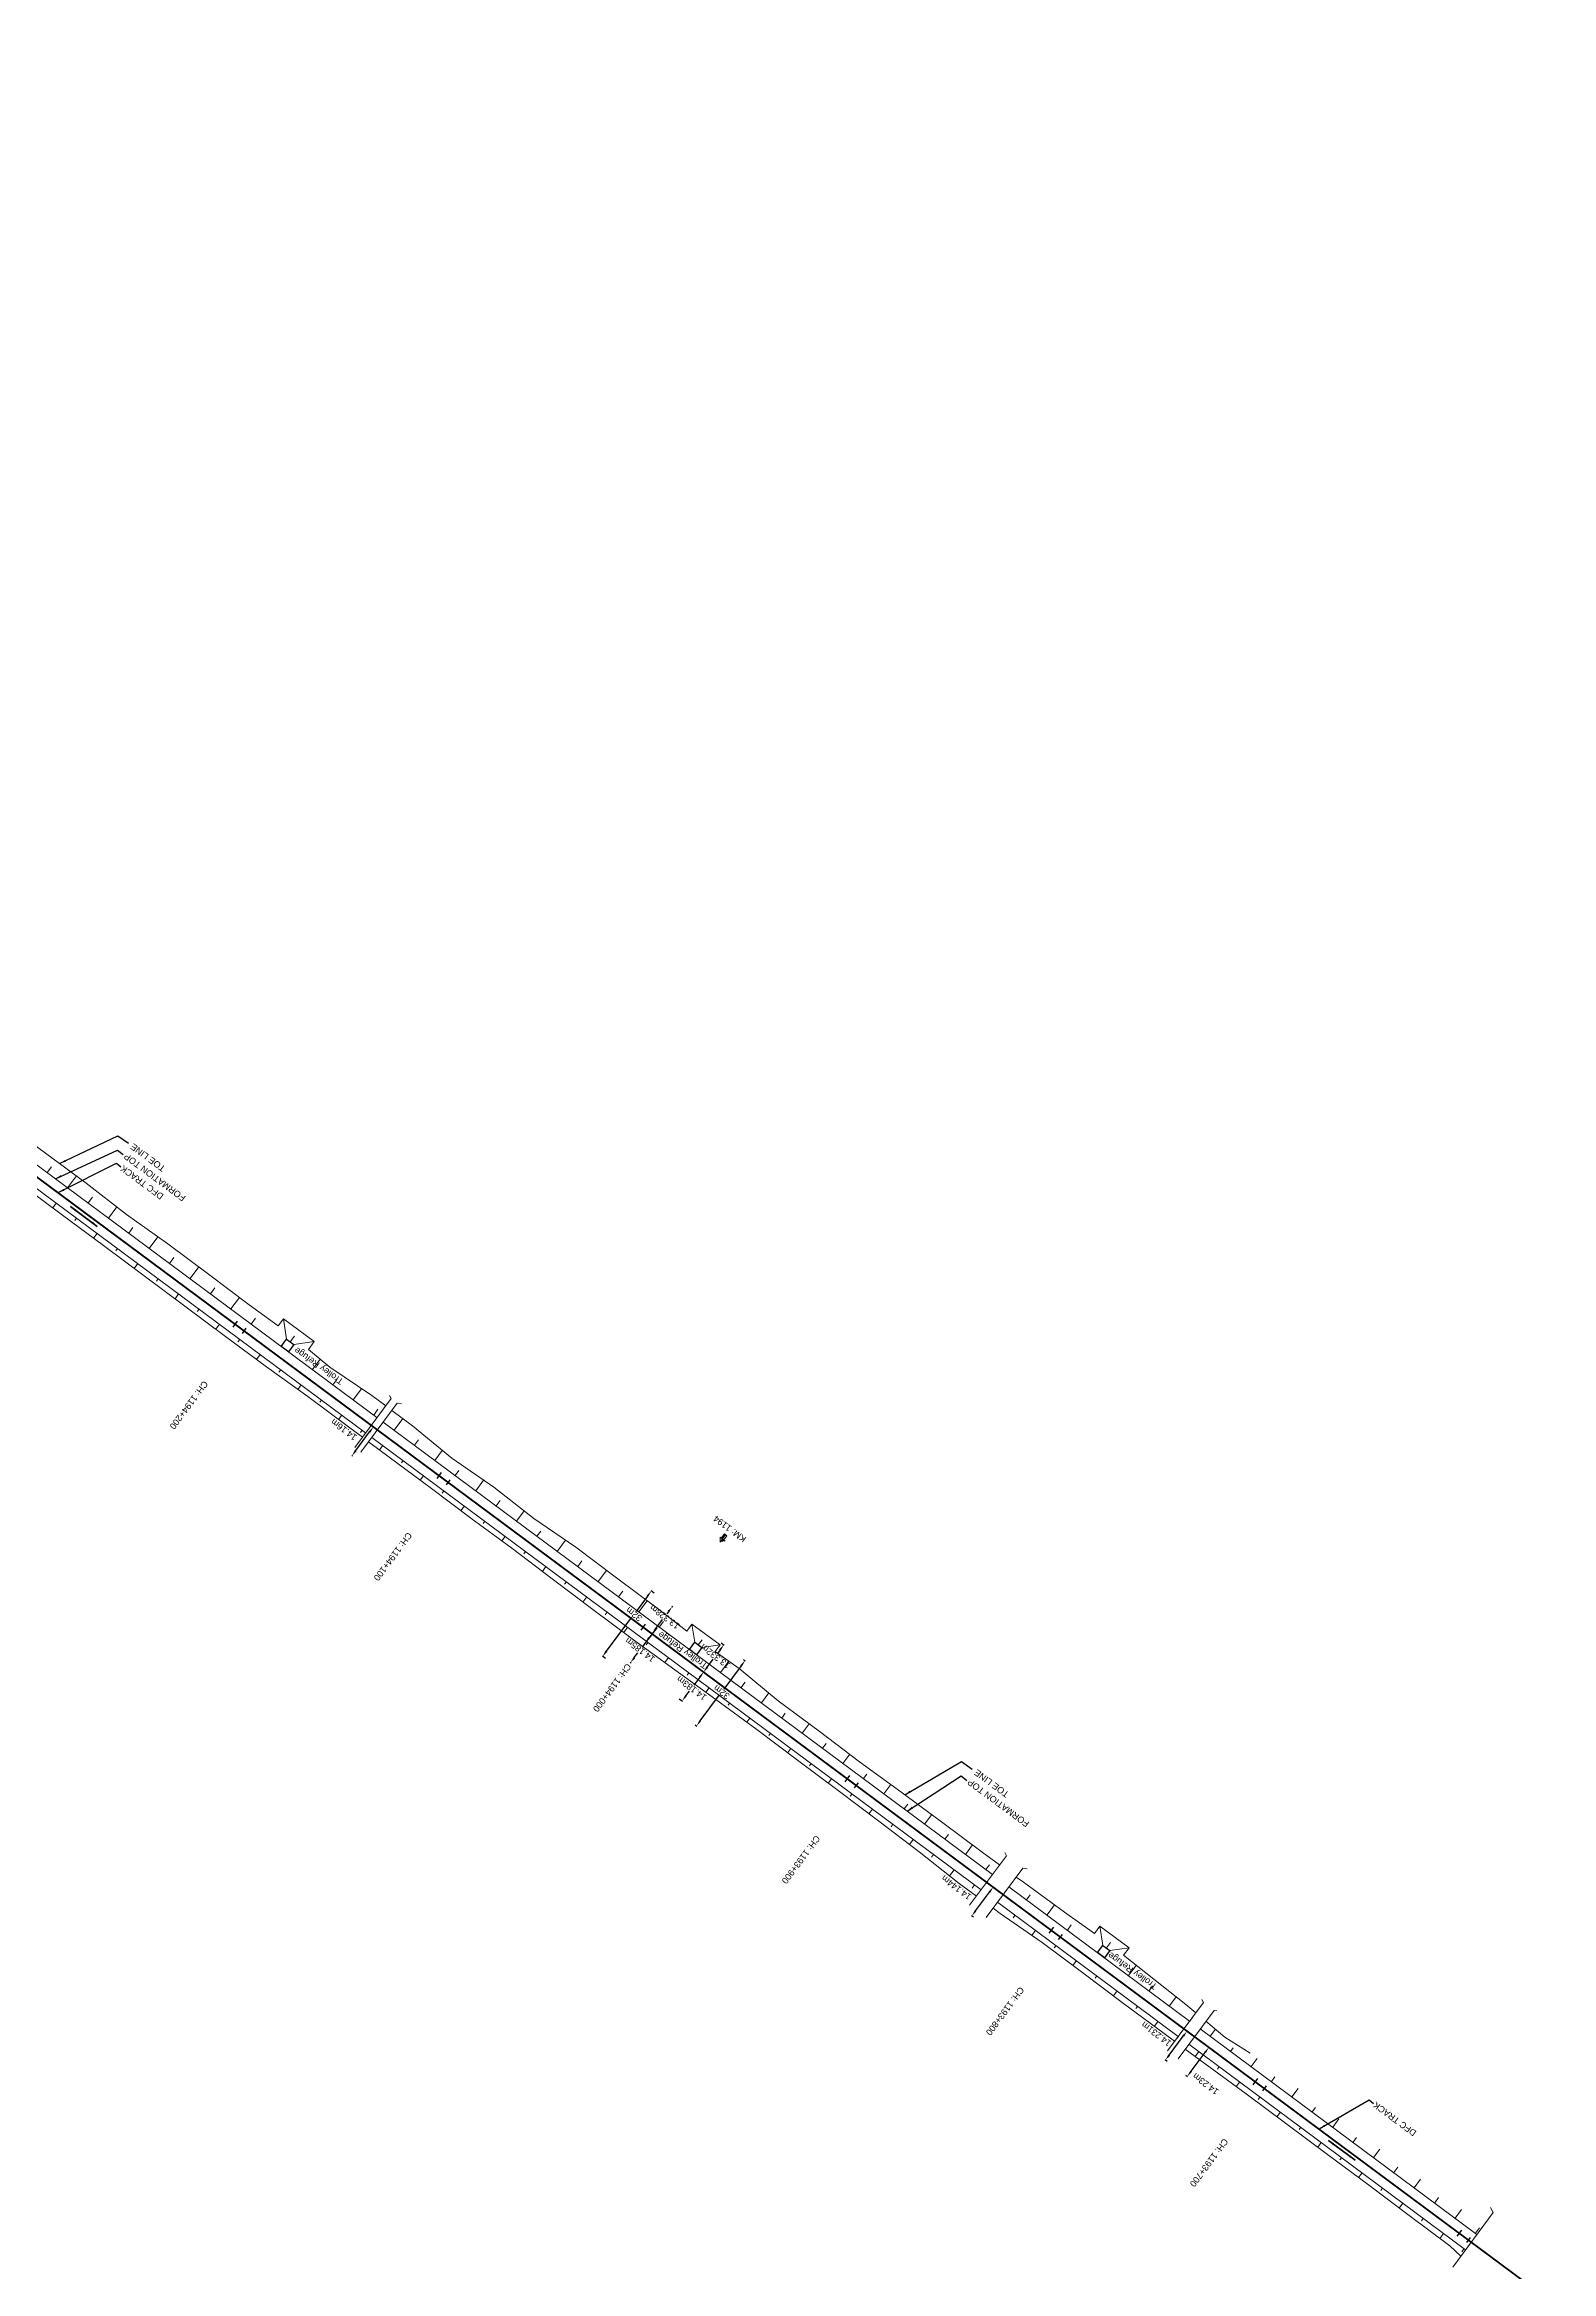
# Model space of a CAD drawing. Header units: metres. Extents: x 638322 to 644522, y 3380053 to 3384620.
# Drawn here: x 640950 to 641543, y 3382252 to 3383128 of the extents above; entities that cross this region are included whole.
import ezdxf
from ezdxf.enums import TextEntityAlignment as Align

# ---------------------------------------------------------------- set-up
doc = ezdxf.new("R2010")
doc.units = ezdxf.units.M
doc.header["$MEASUREMENT"] = 0
doc.linetypes.add('CENTER2', pattern=[1.125, 0.75, -0.125, 0.125, -0.125])
doc.layers.get('Defpoints').update_dxf_attribs({"lineweight": 0})
for name, color, linetype, lineweight in [('C-ALIG-DG-LINE', 1, 'CENTER2', 70), ('C-ALIG-LABL-DG', 1, 'Continuous', 25), ('Km post', 1, 'Continuous', 13), ('PROPOSED DFCC TOE LINE', 239, 'Continuous', 0), ('PROPOSED DFCC TOE SLOPES', 239, 'Continuous', 0), ('PROPOSED DFCC TRACK', 1, 'Continuous', 0), ('PROPOSED FORMATION LINE - PLAN', 187, 'Continuous', 0)]:
    doc.layers.add(name, color=color, linetype=linetype, lineweight=lineweight)
for name, color, linetype in [('Dimension', 10, 'Continuous'), ('Layer3', 1, 'Continuous'), ('Trolley Refuse', 10, 'Continuous')]:
    doc.layers.add(name, color=color, linetype=linetype)
doc.styles.add('Arial', font='arial.ttf')
doc.styles.get("Standard").update_dxf_attribs({"font": 'arial.ttf'})
doc.styles.add('Style-Arial', font='arial.ttf')
doc.dimstyles.new('ISO-25', dxfattribs={"dimtxt": 2.5, "dimasz": 2.5, "dimexe": 1.25, "dimexo": 0.625, "dimtad": 1, "dimtxsty": 'Standard', "dimcen": 2.5, "dimadec": 0, "dimazin": 0, "dimtfac": 1, "dimtmove": 0, "dimatfit": 3, "dimfxl": 1, "dimarcsym": 0})
doc.dimstyles.get("Standard").update_dxf_attribs({"dimtxt": 2.5, "dimasz": 2.5, "dimexe": 0.18, "dimexo": 0.0625, "dimgap": 0.09, "dimtad": 0, "dimtih": 1, "dimtoh": 1, "dimdec": 3, "dimzin": 0, "dimdsep": 46, "dimtxsty": 'Standard', "dimcen": 0.09, "dimazin": 0, "dimtfac": 1, "dimtdec": 3, "dimtofl": 0, "dimtmove": 0, "dimatfit": 3, "dimfxl": 1, "dimtolj": 1, "dimtzin": 0, "dimarcsym": 0})

# ---------------------------------------------------------------- blocks, each defined once
blk = doc.blocks.new('*D360')
at = {"layer": 'Defpoints', "color": 0, "transparency": 16777216}
for p in [(641399.31, 3382346.3), (641400.09, 3382345.73), (641391.6, 3382334.31)]:
    blk.add_point(p, dxfattribs=at)
at = {"layer": 'Dimension', "color": 0, "lineweight": -2, "transparency": 16777216}
for p, q in [((641392.31, 3382336.89), (641397.82, 3382344.3)), ((641399.99, 3382345.8), (641399.21, 3382346.38)), ((641391.5, 3382334.38), (641390.72, 3382334.96))]:
    blk.add_line(p, q, dxfattribs=at)
at = {"layer": 'Dimension', "color": 0, "transparency": 16777216}
for points in [[(641397.49, 3382344.55), (641398.16, 3382344.05), (641399.31, 3382346.3)], [(641391.98, 3382337.14), (641392.65, 3382336.64), (641390.82, 3382334.88)]]:
    blk.add_solid(points, dxfattribs=at)
at = {"layer": 'Dimension', "color": 0, "lineweight": 0, "transparency": 16777216, "insert": (641387.22, 3382345.19), "char_height": 2.5, "attachment_point": 5, "rotation": 143, "style": 'Style-Arial'}
blk.add_mtext('\\A1;14.231m', dxfattribs=at)
blk = doc.blocks.new('TerminatorOpen_0.5')
at = {"color": 0, "linetype": 'ByBlock', "lineweight": -2}
for q in [(-1, 0.25), (-1, 0), (-1, -0.25)]:
    blk.add_line((0, 0), q, dxfattribs=at)
blk = doc.blocks.new('*D361')
at = {"layer": 'Defpoints', "color": 0, "transparency": 16777216}
for p in [(641323.04, 3382402.96), (641323.77, 3382402.42), (641315.33, 3382391.07)]:
    blk.add_point(p, dxfattribs=at)
at = {"layer": 'Dimension', "color": 0, "lineweight": -2, "transparency": 16777216}
for p, q in [((641316.1, 3382393.61), (641321.55, 3382400.95)), ((641323.67, 3382402.49), (641322.94, 3382403.03)), ((641315.23, 3382391.14), (641314.5, 3382391.68))]:
    blk.add_line(p, q, dxfattribs=at)
at = {"layer": 'Dimension', "color": 0, "transparency": 16777216}
for points in [[(641321.22, 3382401.2), (641321.89, 3382400.7), (641323.04, 3382402.96)], [(641315.76, 3382393.86), (641316.43, 3382393.36), (641314.61, 3382391.61)]]:
    blk.add_solid(points, dxfattribs=at)
at = {"layer": 'Dimension', "color": 0, "lineweight": 0, "transparency": 16777216, "insert": (641308.54, 3382402.77), "char_height": 2.5, "attachment_point": 5, "rotation": 143, "style": 'Style-Arial'}
blk.add_mtext('\\A1;14.144m', dxfattribs=at)
blk = doc.blocks.new('*D362')
at = {"layer": 'Defpoints', "color": 0, "transparency": 16777216}
for p in [(641079.19, 3382584.08), (641079.5, 3382583.85), (641071.06, 3382572.49)]:
    blk.add_point(p, dxfattribs=at)
at = {"layer": 'Dimension', "color": 0, "lineweight": -2, "transparency": 16777216}
for p, q in [((641072.24, 3382574.72), (641077.7, 3382582.07)), ((641079.4, 3382583.92), (641079.09, 3382584.15)), ((641070.95, 3382572.56), (641070.64, 3382572.79))]:
    blk.add_line(p, q, dxfattribs=at)
at = {"layer": 'Dimension', "color": 0, "transparency": 16777216}
for points in [[(641077.37, 3382582.32), (641078.04, 3382581.82), (641079.19, 3382584.08)], [(641071.9, 3382574.97), (641072.57, 3382574.47), (641070.74, 3382572.72)]]:
    blk.add_solid(points, dxfattribs=at)
at = {"layer": 'Dimension', "color": 0, "lineweight": 0, "transparency": 16777216, "insert": (641067.58, 3382583.02), "char_height": 2.5, "attachment_point": 5, "rotation": 143, "style": 'Style-Arial'}
blk.add_mtext('\\A1;14.16m', dxfattribs=at)
blk = doc.blocks.new('*D371')
at = {"layer": 'Defpoints', "color": 0, "transparency": 16777216}
for p in [(641407.22, 3382340.43), (641407.92, 3382339.91), (641398.73, 3382329.01)]:
    blk.add_point(p, dxfattribs=at)
at = {"layer": 'Dimension', "color": 0, "lineweight": -2, "transparency": 16777216}
for p, q in [((641400.92, 3382330.5), (641406.43, 3382337.91)), ((641407.32, 3382340.36), (641408.02, 3382339.84)), ((641398.83, 3382328.94), (641399.53, 3382328.42))]:
    blk.add_line(p, q, dxfattribs=at)
at = {"layer": 'Dimension', "color": 0, "transparency": 16777216}
for points in [[(641406.09, 3382338.16), (641406.76, 3382337.66), (641407.92, 3382339.91)], [(641400.59, 3382330.75), (641401.26, 3382330.25), (641399.43, 3382328.49)]]:
    blk.add_solid(points, dxfattribs=at)
at = {"layer": 'Dimension', "color": 0, "lineweight": 0, "transparency": 16777216, "insert": (641406.64, 3382325.53), "char_height": 2.5, "attachment_point": 5, "rotation": 143, "style": 'Style-Arial'}
blk.add_mtext('\\A1;14.23m', dxfattribs=at)
blk = doc.blocks.new('*D372')
at = {"layer": 'Defpoints', "color": 0, "transparency": 16777216}
for p in [(641207.9, 3382488.48), (641209.11, 3382487.58), (641199.45, 3382477.09)]:
    blk.add_point(p, dxfattribs=at)
at = {"layer": 'Dimension', "color": 0, "lineweight": -2, "transparency": 16777216}
for p, q in [((641207.62, 3382485.58), (641205.23, 3382482.37)), ((641208, 3382488.4), (641209.21, 3382487.51)), ((641199.55, 3382477.02), (641200.75, 3382476.12)), ((641202.14, 3382478.2), (641203.56, 3382480.12))]:
    blk.add_line(p, q, dxfattribs=at)
at = {"layer": 'Dimension', "color": 0, "transparency": 16777216}
for points in [[(641207.28, 3382485.83), (641207.95, 3382485.33), (641209.11, 3382487.58)], [(641201.81, 3382478.45), (641202.48, 3382477.96), (641200.65, 3382476.2)]]:
    blk.add_solid(points, dxfattribs=at)
at = {"layer": 'Dimension', "color": 0, "lineweight": 0, "transparency": 16777216, "insert": (641204.4, 3382481.24), "char_height": 2.5, "attachment_point": 5, "rotation": 143, "style": 'Style-Arial'}
blk.add_mtext('\\A1;14.183m', dxfattribs=at)
blk = doc.blocks.new('*D373')
at = {"layer": 'Defpoints', "color": 0, "transparency": 16777216}
for p in [(641224.71, 3382492.61), (641225.39, 3382492.1), (641205.64, 3382466.91)]:
    blk.add_point(p, dxfattribs=at)
at = {"layer": 'Dimension', "color": 0, "lineweight": -2, "transparency": 16777216}
for p, q in [((641224.81, 3382492.53), (641225.49, 3382492.03)), ((641223.9, 3382490.1), (641217.03, 3382480.83)), ((641207.81, 3382468.41), (641215.36, 3382478.58)), ((641205.75, 3382466.83), (641206.42, 3382466.33))]:
    blk.add_line(p, q, dxfattribs=at)
at = {"layer": 'Dimension', "color": 0, "transparency": 16777216}
for points in [[(641223.57, 3382490.34), (641224.24, 3382489.85), (641225.39, 3382492.1)], [(641207.48, 3382468.66), (641208.15, 3382468.16), (641206.32, 3382466.41)]]:
    blk.add_solid(points, dxfattribs=at)
at = {"layer": 'Dimension', "color": 0, "lineweight": 0, "transparency": 16777216, "insert": (641216.19, 3382479.71), "char_height": 2.5, "attachment_point": 5, "rotation": 143, "style": 'Style-Arial'}
blk.add_mtext('\\A1;32m', dxfattribs=at)
blk = doc.blocks.new('*D374')
at = {"layer": 'Defpoints', "color": 0, "transparency": 16777216}
for p in [(641188.81, 3382502.66), (641189.19, 3382502.38), (641180.73, 3382490.99)]:
    blk.add_point(p, dxfattribs=at)
at = {"layer": 'Dimension', "color": 0, "lineweight": -2, "transparency": 16777216}
for p, q in [((641187.32, 3382500.65), (641184.94, 3382497.44)), ((641189.09, 3382502.45), (641188.71, 3382502.73)), ((641181.84, 3382493.28), (641183.26, 3382495.19)), ((641180.63, 3382491.06), (641180.25, 3382491.35))]:
    blk.add_line(p, q, dxfattribs=at)
at = {"layer": 'Dimension', "color": 0, "transparency": 16777216}
for points in [[(641186.99, 3382500.9), (641187.66, 3382500.4), (641188.81, 3382502.66)], [(641181.51, 3382493.53), (641182.18, 3382493.03), (641180.35, 3382491.27)]]:
    blk.add_solid(points, dxfattribs=at)
at = {"layer": 'Dimension', "color": 0, "lineweight": 0, "transparency": 16777216, "insert": (641184.1, 3382496.32), "char_height": 2.5, "attachment_point": 5, "rotation": 143, "style": 'Style-Arial'}
blk.add_mtext('\\A1;14.185m', dxfattribs=at)
blk = doc.blocks.new('*D411')
at = {"layer": 'Defpoints', "color": 0, "transparency": 16777216}
for p in [(641188.52, 3382519.49), (641189.76, 3382518.57), (641170.66, 3382492.89)]:
    blk.add_point(p, dxfattribs=at)
at = {"layer": 'Dimension', "color": 0, "lineweight": -2, "transparency": 16777216}
for p, q in [((641189.66, 3382518.64), (641188.42, 3382519.56)), ((641187.03, 3382517.48), (641182.56, 3382511.48)), ((641170.91, 3382495.82), (641180.89, 3382509.23)), ((641170.56, 3382492.97), (641169.32, 3382493.89))]:
    blk.add_line(p, q, dxfattribs=at)
at = {"layer": 'Dimension', "color": 0, "transparency": 16777216}
for points in [[(641186.69, 3382517.73), (641187.36, 3382517.24), (641188.52, 3382519.49)], [(641170.57, 3382496.07), (641171.24, 3382495.57), (641169.42, 3382493.82)]]:
    blk.add_solid(points, dxfattribs=at)
at = {"layer": 'Dimension', "color": 0, "lineweight": 0, "transparency": 16777216, "insert": (641181.7, 3382510.37), "char_height": 2.5, "attachment_point": 5, "rotation": 143, "style": 'Style-Arial'}
blk.add_mtext('\\A1;32m', dxfattribs=at)
blk = doc.blocks.new('*D432')
at = {"layer": 'Defpoints', "color": 0, "transparency": 16777216}
for p in [(641215.85, 3382499.18), (641217.06, 3382498.29), (641207.9, 3382488.48)]:
    blk.add_point(p, dxfattribs=at)
at = {"layer": 'Dimension', "color": 0, "lineweight": -2, "transparency": 16777216}
for p, q in [((641210.6, 3382489.59), (641212.89, 3382492.68)), ((641215.57, 3382496.28), (641214.57, 3382494.93)), ((641215.95, 3382499.11), (641217.16, 3382498.21)), ((641208, 3382488.4), (641209.21, 3382487.51))]:
    blk.add_line(p, q, dxfattribs=at)
at = {"layer": 'Dimension', "color": 0, "transparency": 16777216}
for points in [[(641215.23, 3382496.53), (641215.9, 3382496.03), (641217.06, 3382498.29)], [(641210.26, 3382489.84), (641210.93, 3382489.34), (641209.11, 3382487.58)]]:
    blk.add_solid(points, dxfattribs=at)
at = {"layer": 'Dimension', "color": 0, "lineweight": 0, "transparency": 16777216, "insert": (641213.73, 3382493.81), "char_height": 2.5, "attachment_point": 5, "rotation": 143, "style": 'Style-Arial'}
blk.add_mtext('\\A1;13.332m', dxfattribs=at)
blk = doc.blocks.new('*D433')
at = {"layer": 'Defpoints', "color": 0, "transparency": 16777216}
for p in [(641196.76, 3382513.36), (641197.14, 3382513.08), (641189.19, 3382502.38)]:
    blk.add_point(p, dxfattribs=at)
at = {"layer": 'Dimension', "color": 0, "lineweight": -2, "transparency": 16777216}
for p, q in [((641195.27, 3382511.35), (641194.62, 3382510.48)), ((641197.04, 3382513.15), (641196.66, 3382513.43)), ((641189.09, 3382502.45), (641188.71, 3382502.73)), ((641190.3, 3382504.67), (641192.95, 3382508.23))]:
    blk.add_line(p, q, dxfattribs=at)
at = {"layer": 'Dimension', "color": 0, "transparency": 16777216}
for points in [[(641194.93, 3382511.6), (641195.6, 3382511.1), (641196.76, 3382513.36)], [(641189.97, 3382504.91), (641190.64, 3382504.42), (641188.81, 3382502.66)]]:
    blk.add_solid(points, dxfattribs=at)
at = {"layer": 'Dimension', "color": 0, "lineweight": 0, "transparency": 16777216, "insert": (641193.78, 3382509.35), "char_height": 2.5, "attachment_point": 5, "rotation": 143, "style": 'Style-Arial'}
blk.add_mtext('\\A1;13.328m', dxfattribs=at)
blk = doc.blocks.new('Tick Hor')
at = {"color": 1}
blk.add_lwpolyline([(-0.5, 0), (0.5, 0)], dxfattribs=at)
blk = doc.blocks.new('KM Post')
at = {"layer": 'Km post', "lineweight": 13}
h = blk.add_hatch(color=256, dxfattribs=at)
h.paths.add_polyline_path([(0, -8.9), (1.6, -8.9), (1.6, -3.8), (0, -3.8)])
h.paths.add_polyline_path([(0, -3.8), (0, 0), (-3.4, -3.8)])
for p, q in [((0, -8.9), (0, 0)), ((3.1, -3.8), (0, 0)), ((3.1, -3.8), (-3.4, -3.8))]:
    blk.add_line(p, q, dxfattribs=at)
blk.add_lwpolyline([(1.6, -3.8), (1.6, -8.9), (-1.6, -8.9), (-1.6, -3.8)], dxfattribs=at)

msp = doc.modelspace()

# ---------------------------------------------------------------- linework, layer by layer
at = {"layer": 'C-ALIG-DG-LINE', "color": 1, "linetype": 'Continuous', "lineweight": 50, "flags": 128}
msp.add_lwpolyline([(642209.1874, 3381744.753), (639390.0661, 3383838.7154)], dxfattribs=at)
at = {"layer": 'C-ALIG-LABL-DG', "color": 1, "linetype": 'Continuous', "lineweight": 25}
msp.add_line((641188.8498, 3382502.6305), (641187.3591, 3382500.6235), dxfattribs=at)
at = {"layer": 'Layer3', "color": 1, "linetype": 'Continuous', "lineweight": -3}
msp.add_lwpolyline([(642209.1874, 3381744.753), (639992.7576, 3383391.0534)], dxfattribs=at)
at = {"layer": 'PROPOSED DFCC TOE LINE', "lineweight": 0, "flags": 128}
for points in [[(640934.0431, 3382703.7033), (640950.1307, 3382691.8209), (640966.2386, 3382679.9658), (640982.0517, 3382667.7137), (640998.3109, 3382656.0624), (641014.3622, 3382644.1311), (641030.3242, 3382632.0795), (641041.7696, 3382623.8005), (641043.8457, 3382626.6008), (641055.9052, 3382617.6602), (641053.5942, 3382614.5431), (641061.992, 3382607.6315), (641078.5505, 3382596.3832), (641084.0161, 3382592.3338)], [(641074.8584, 3382579.9914), (641069.4016, 3382584.0649), (641053.3391, 3382595.9811), (641037.0881, 3382607.6436), (641021.0492, 3382619.5916), (641005.022, 3382631.5552), (640988.9857, 3382643.5068), (640972.9658, 3382655.4804), (640956.9152, 3382667.4125), (640940.873, 3382679.3561)], [(641086.3913, 3382590.5741), (641094.6206, 3382584.4772), (641110.0438, 3382571.7002), (641126.5608, 3382560.3959), (641142.2548, 3382547.9835), (641158.825, 3382536.7508), (641174.7804, 3382524.6905), (641190.8141, 3382512.7355), (641202.4833, 3382503.7102), (641204.5308, 3382506.4719), (641215.5752, 3382498.2839), (641213.6109, 3382495.6343), (641223.0498, 3382489.0521), (641238.497, 3382476.3075), (641254.5543, 3382464.3842), (641270.4914, 3382452.2992), (641286.644, 3382440.5042), (641302.7582, 3382428.6577), (641318.7655, 3382416.6671), (641325.5721, 3382411.6985)], [(641316.4576, 3382399.4402), (641309.6486, 3382404.392), (641293.9418, 3382416.7871), (641278.032, 3382428.9089), (641262.0556, 3382440.9411), (641246.0684, 3382452.9586), (641230.0697, 3382464.9608), (641213.9304, 3382476.7735), (641197.7283, 3382488.5018), (641181.5632, 3382500.2799), (641165.4991, 3382512.194), (641149.5526, 3382524.2664), (641133.6562, 3382536.4063), (641117.4785, 3382548.1674), (641101.4864, 3382560.1783), (641085.4286, 3382572.1009), (641077.2437, 3382578.2108)], [(641332.1072, 3382406.9281), (641334.92, 3382404.8748), (641351.1138, 3382393.1354), (641362.9299, 3382384.6969), (641365.0472, 3382387.5529), (641376.4765, 3382379.0794), (641374.2824, 3382376.1199), (641383.1497, 3382369.183), (641398.8788, 3382356.8178), (641402.77, 3382353.5233)], [(641394.4356, 3382342.3141), (641390.3538, 3382345.3397), (641374.2612, 3382357.2153), (641358.2573, 3382369.2104), (641342.2489, 3382381.1994), (641325.8245, 3382392.6284), (641323.0013, 3382394.6815)], [(641406.7443, 3382350.1584), (641414.1737, 3382343.8681), (641424.1504, 3382337.5815)], [(641507.0021, 3382257.6857), (641502.6548, 3382261.7423), (641486.6388, 3382273.7211), (641470.6562, 3382285.7449), (641454.6227, 3382297.7001), (641438.5868, 3382309.6523), (641422.5084, 3382321.547), (641406.4212, 3382333.4299), (641398.6107, 3382339.2194)]]:
    msp.add_lwpolyline(points, dxfattribs=at)
at = {"layer": 'PROPOSED DFCC TOE SLOPES', "flags": 128}
for points in [[(640950.8453, 3382684.1516), (640952.5604, 3382686.461)], [(640958.8733, 3382678.1891), (640962.3296, 3382682.8428)], [(640954.4014, 3382672.1681), (640953.0221, 3382670.311)], [(640966.9013, 3382672.2267), (640968.6045, 3382674.5199)], [(640974.9293, 3382666.2642), (640978.2142, 3382670.6871)], [(640962.4294, 3382666.2057), (640961.7374, 3382665.2739)], [(640970.4574, 3382660.2432), (640969.0707, 3382658.3761)], [(640982.9573, 3382660.3017), (640984.5964, 3382662.5087)], [(640990.9853, 3382654.3392), (640994.3651, 3382658.8899)], [(640978.4854, 3382654.2807), (640977.7867, 3382653.34)], [(640999.0133, 3382648.3767), (641000.7272, 3382650.6845)], [(640986.5134, 3382648.3182), (640985.098, 3382646.4126)], [(640994.5414, 3382642.3557), (640993.8268, 3382641.3936)], [(641007.0413, 3382642.4142), (641010.4669, 3382647.0266)], [(641002.5694, 3382636.3932), (641001.1303, 3382634.4556)], [(641015.0693, 3382636.4518), (641016.7694, 3382638.7409)], [(641023.0973, 3382630.4893), (641026.4505, 3382635.0042)], [(641010.5974, 3382630.4308), (641009.8717, 3382629.4537)], [(641018.6254, 3382624.4683), (641017.1597, 3382622.4949)], [(641031.1253, 3382624.5268), (641032.8098, 3382626.7949)], [(641045.0416, 3382618.5488), (641043.8457, 3382626.6008)], [(641026.6534, 3382618.5058), (641025.9149, 3382617.5114)], [(641046.4498, 3382617.5049), (641048.1658, 3382619.8153)], [(641047.8532, 3382616.4644), (641055.9052, 3382617.6602)], [(641034.6814, 3382612.5433), (641033.1958, 3382610.5431)], [(641042.7094, 3382606.5808), (641041.9896, 3382605.6117)], [(641055.2093, 3382606.6393), (641058.2398, 3382610.7197)], [(641050.7374, 3382600.6183), (641049.3953, 3382598.8113)], [(641063.2373, 3382600.6769), (641064.745, 3382602.707)], [(641071.2653, 3382594.7144), (641074.5321, 3382599.1129)], [(641058.7654, 3382594.6559), (641058.1188, 3382593.7853)], [(641066.7934, 3382588.6934), (641065.5035, 3382586.9567)], [(641079.2933, 3382588.7519), (641080.9895, 3382591.0357)], [(641074.8214, 3382582.7309), (641074.1735, 3382581.8586)], [(641087.3213, 3382582.7894), (641090.7207, 3382587.3665)], [(641082.8494, 3382576.7684), (641081.5392, 3382575.0043)], [(641090.8774, 3382570.8059), (641090.219, 3382569.9195)], [(641095.3493, 3382576.8269), (641096.9693, 3382579.0082)], [(641103.3773, 3382570.8644), (641106.3009, 3382574.8009)], [(641098.9054, 3382564.8434), (641097.5895, 3382563.0717)], [(641111.4053, 3382564.902), (641112.8496, 3382566.8467)], [(641119.4333, 3382558.9395), (641122.5524, 3382563.1392)], [(641106.9334, 3382558.881), (641106.2674, 3382557.9843)], [(641127.4613, 3382552.977), (641129.0302, 3382555.0895)], [(641114.9614, 3382552.9185), (641113.5976, 3382551.0822)], [(641122.9894, 3382546.956), (641122.3154, 3382546.0485)], [(641135.4893, 3382547.0145), (641138.4462, 3382550.9958)], [(641131.0174, 3382540.9935), (641129.7302, 3382539.2604)], [(641143.5173, 3382541.052), (641145.018, 3382543.0726)], [(641151.5453, 3382535.0895), (641154.8037, 3382539.4768)], [(641139.0454, 3382535.031), (641138.396, 3382534.1567)], [(641147.0734, 3382529.0685), (641145.6949, 3382527.2125)], [(641159.5733, 3382529.1271), (641161.2519, 3382531.3873)], [(641167.6013, 3382523.1646), (641170.9083, 3382527.6173)], [(641155.1014, 3382523.1061), (641154.3787, 3382522.133)], [(641175.6293, 3382517.2021), (641177.2677, 3382519.4082)], [(641163.1294, 3382517.1436), (641161.6292, 3382515.1237)], [(641171.1574, 3382511.1811), (641170.3951, 3382510.1547)], [(641183.6573, 3382511.2396), (641186.9231, 3382515.6368)], [(641179.1854, 3382505.2186), (641177.6648, 3382503.1712)], [(641191.6853, 3382505.2771), (641193.2855, 3382507.4318)], [(641205.5954, 3382499.3037), (641204.5308, 3382506.4719)], [(641187.2134, 3382499.2561), (641186.4681, 3382498.2526)], [(641195.2414, 3382493.2936), (641193.8054, 3382491.3601)], [(641207.0012, 3382498.2615), (641208.5271, 3382500.3197)], [(641208.407, 3382497.2193), (641215.5752, 3382498.2839)], [(641215.7693, 3382487.3897), (641219.0668, 3382491.8296)], [(641203.2694, 3382487.3312), (641202.5834, 3382486.4075)], [(641223.7973, 3382481.4272), (641225.411, 3382483.5999)], [(641211.2974, 3382481.3687), (641209.9985, 3382479.6197)], [(641219.3254, 3382475.4062), (641218.7044, 3382474.57)], [(641231.8253, 3382475.4647), (641234.7483, 3382479.4003)], [(641227.3534, 3382469.4437), (641226.153, 3382467.8275)], [(641239.8533, 3382469.5022), (641241.2411, 3382471.3708)], [(641247.8813, 3382463.5397), (641250.6575, 3382467.2777)], [(641235.3814, 3382463.4812), (641234.784, 3382462.6768)], [(641243.4094, 3382457.5187), (641242.1858, 3382455.8713)], [(641255.9093, 3382457.5773), (641257.2823, 3382459.4259)], [(641251.4374, 3382451.5563), (641250.8098, 3382450.7113)], [(641263.9373, 3382451.6148), (641266.6238, 3382455.232)], [(641259.4654, 3382445.5938), (641258.1759, 3382443.8575)], [(641267.4934, 3382439.6313), (641266.83, 3382438.7381)], [(641271.9653, 3382445.6523), (641273.3065, 3382447.4582)], [(641279.9933, 3382439.6898), (641282.7241, 3382443.3666)], [(641275.5214, 3382433.6688), (641274.1549, 3382431.8289)], [(641288.0213, 3382433.7273), (641289.4059, 3382435.5916)], [(641296.0493, 3382427.7648), (641298.8476, 3382431.5326)], [(641283.5494, 3382427.7063), (641282.8377, 3382426.748)], [(641291.5774, 3382421.7438), (641290.0808, 3382419.7288)], [(641304.0773, 3382421.8024), (641305.4772, 3382423.6873)], [(641299.6054, 3382415.7814), (641298.7944, 3382414.6895)], [(641312.1053, 3382415.8399), (641314.8808, 3382419.5769)], [(641307.6334, 3382409.8189), (641305.8369, 3382407.4)], [(641320.1333, 3382409.8774), (641321.5278, 3382411.755)], [(641315.6614, 3382403.8564), (641314.7362, 3382402.6107)], [(641336.1893, 3382397.9524), (641337.6382, 3382399.9032)], [(641344.2173, 3382391.9899), (641347.1839, 3382395.9843)], [(641331.7174, 3382391.9314), (641330.8841, 3382390.8094)], [(641352.2453, 3382386.0274), (641353.7739, 3382388.0857)], [(641366.1616, 3382380.0495), (641365.0472, 3382387.5529)], [(641339.7454, 3382385.9689), (641338.263, 3382383.973)], [(641347.7734, 3382380.0064), (641347.0708, 3382379.0604)], [(641367.5709, 3382379.0047), (641369.1694, 3382381.1582)], [(641368.9732, 3382377.9651), (641376.4765, 3382379.0794)], [(641355.8014, 3382374.044), (641354.3724, 3382372.1199)], [(641376.3293, 3382368.14), (641379.3257, 3382372.1745)], [(641363.8294, 3382368.0815), (641363.1024, 3382367.1026)], [(641371.8574, 3382362.119), (641370.3774, 3382360.1263)], [(641384.3573, 3382362.1775), (641385.7772, 3382364.0893)], [(641379.8854, 3382356.1565), (641379.1438, 3382355.158)], [(641392.3853, 3382356.215), (641395.0617, 3382359.8186)], [(641400.4133, 3382350.2525), (641401.6139, 3382351.8691)], [(641387.9134, 3382350.194), (641386.4485, 3382348.2216)], [(641395.9414, 3382344.2315), (641395.2149, 3382343.2533)], [(641408.4413, 3382344.2901), (641410.462, 3382347.0108)], [(641403.9694, 3382338.2691), (641402.5219, 3382336.3202)], [(641416.4693, 3382338.3276), (641417.5049, 3382339.722)], [(641424.4973, 3382332.3651), (641426.8805, 3382335.5739)], [(641411.9974, 3382332.3066), (641411.2791, 3382331.3394)], [(641420.0254, 3382326.3441), (641418.6044, 3382324.4308)], [(641432.5253, 3382326.4026), (641433.8884, 3382328.2379)], [(641428.0534, 3382320.3816), (641427.3496, 3382319.4339)], [(641440.5533, 3382320.4401), (641442.968, 3382323.6914)], [(641436.0814, 3382314.4191), (641434.6849, 3382312.5389)], [(641444.1094, 3382308.4566), (641443.4113, 3382307.5167)], [(641448.5813, 3382314.4776), (641449.896, 3382316.2478)], [(641456.6093, 3382308.5152), (641459.0341, 3382311.78)], [(641452.1374, 3382302.4942), (641450.7311, 3382300.6007)], [(641464.6373, 3382302.5527), (641465.9939, 3382304.3792)], [(641472.6653, 3382296.5902), (641475.1044, 3382299.8742)], [(641460.1654, 3382296.5317), (641459.4569, 3382295.5777)], [(641468.1934, 3382290.5692), (641466.7652, 3382288.6462)], [(641480.6933, 3382290.6277), (641482.2643, 3382292.743)], [(641476.2214, 3382284.6067), (641475.4951, 3382283.6288)], [(641488.7213, 3382284.6652), (641491.1779, 3382287.9729)], [(641484.2494, 3382278.6442), (641482.7601, 3382276.639)], [(641496.7493, 3382278.7027), (641498.2888, 3382280.7755)], [(641504.7773, 3382272.7403), (641507.2402, 3382276.0563)], [(641492.2774, 3382272.6817), (641491.5187, 3382271.6602)], [(641500.3054, 3382266.7193), (641498.7681, 3382264.6493)], [(641512.8053, 3382266.7778), (641514.3335, 3382268.8354)], [(641508.3334, 3382260.7568), (641507.3873, 3382259.4829)]]:
    msp.add_lwpolyline(points, dxfattribs=at)
at = {"layer": 'PROPOSED DFCC TRACK', "linetype": 'Continuous', "flags": 128}
for points in [[(641071.838, 3382575.9206), (641086.151, 3382595.2112), (641085.4765, 3382596.4853)], [(641074.2324, 3382574.141), (641088.5197, 3382593.4507), (641090.2735, 3382593.1171)], [(641313.7598, 3382395.8118), (641328.2468, 3382415.2958), (641327.5588, 3382416.6097)], [(641320.2523, 3382390.9843), (641334.7394, 3382410.4683), (641336.4002, 3382410.1484)], [(641391.6046, 3382338.5066), (641405.7579, 3382357.5417), (641405.1094, 3382358.78)], [(641395.8075, 3382335.4492), (641409.9424, 3382354.4596), (641410.9759, 3382354.2605)], [(641503.8565, 3382253.4551), (641519.7613, 3382274.8459), (641518.7102, 3382276.853)]]:
    msp.add_lwpolyline(points, dxfattribs=at)
at = {"layer": 'PROPOSED FORMATION LINE - PLAN', "lineweight": 0, "flags": 128}
for points in [[(641080.5889, 3382587.7148), (640600.6745, 3382944.1815)], [(641076.1199, 3382581.6917), (640596.1995, 3382938.1629)], [(641318.2469, 3382401.8467), (641078.5072, 3382579.9185)], [(641322.722, 3382407.8653), (641082.9682, 3382585.9476)], [(641395.8447, 3382344.2093), (641324.7419, 3382397.0224)], [(641400.3198, 3382350.2279), (641329.217, 3382403.0411)], [(641513.3734, 3382266.2549), (641404.4919, 3382347.1291)], [(641508.8985, 3382260.2362), (641400.0168, 3382341.1104)]]:
    msp.add_lwpolyline(points, dxfattribs=at)
at = {"layer": 'Trolley Refuse'}
for points in [[(641045.0416, 3382618.5488), (641047.8532, 3382616.4644), (641045.7687, 3382613.6528), (641042.9572, 3382615.7372)], [(641205.5954, 3382499.3037), (641208.407, 3382497.2193), (641206.3226, 3382494.4077), (641203.511, 3382496.4922)], [(641366.1616, 3382380.0495), (641368.9732, 3382377.9651), (641366.8887, 3382375.1535), (641364.0771, 3382377.2379)]]:
    msp.add_lwpolyline(points, close=True, dxfattribs=at)

# ---------------------------------------------------------------- block references
at = {"layer": 'C-ALIG-LABL-DG', "color": 1, "linetype": 'Continuous', "lineweight": 25}
for p, xscale, yscale, zscale, rotation in [((641024.7264, 3382624.5367), 3.000000000000016, 3.000000000000016, 3.000000000000016, 233.3960949445474), ((641028.2944, 3382621.8864), 2.5, 2.5, 2.5, 233.3960949472681), ((641105.0041, 3382564.9087), 3.000000000000016, 3.000000000000016, 3.000000000000016, 233.3960949445474), ((641108.5721, 3382562.2584), 2.5, 2.5, 2.5, 233.3960949472681), ((641185.2817, 3382505.2807), 3.000000000000016, 3.000000000000016, 3.000000000000016, 233.3960949445474), ((641188.8498, 3382502.6305), 5.999999999999988, 5.999999999999988, 5.999999999999988, 233.3960949472681), ((641265.5594, 3382445.6528), 3.000000000000016, 3.000000000000016, 3.000000000000016, 233.3960949445474), ((641269.1275, 3382443.0025), 2.5, 2.5, 2.5, 233.3960949472681), ((641345.8371, 3382386.0248), 3.000000000000016, 3.000000000000016, 3.000000000000016, 233.3960949445474), ((641349.4052, 3382383.3746), 2.5, 2.5, 2.5, 233.3960949472681), ((641426.1148, 3382326.3969), 3.000000000000016, 3.000000000000016, 3.000000000000016, 233.3960949445474), ((641429.6829, 3382323.7466), 2.5, 2.5, 2.5, 233.3960949472681), ((641506.3925, 3382266.7689), 3.000000000000016, 3.000000000000016, 3.000000000000016, 233.3960949445474), ((641509.9605, 3382264.1187), 2.5, 2.5, 2.5, 233.3960949472681)]:
    msp.add_blockref('Tick Hor', p, dxfattribs=dict(at, xscale=xscale, yscale=yscale, zscale=zscale, rotation=rotation))

# ---------------------------------------------------------------- texts
at = {"layer": 'PROPOSED DFCC TOE LINE', "lineweight": 0}
for p in [(640984.8218, 3382695.7685), (641316.7432, 3382449.4986)]:
    msp.add_text(' TOE LINE', height=2.5, rotation=143.5, dxfattribs=at).set_placement(p, align=Align.RIGHT)
at = {"layer": 'PROPOSED DFCC TRACK', "color": 10, "linetype": 'Continuous', "lineweight": -3, "ltscale": 5}
for rotation, p in [(143.5, (640980.8315, 3382687.2445)), (143.4476162, (641473.746, 3382318.6606))]:
    msp.add_text(' DFC TRACK', height=2.5, rotation=rotation, dxfattribs=at).set_placement(p, align=Align.RIGHT)
at = {"layer": 'PROPOSED FORMATION LINE - PLAN', "lineweight": 0}
for p in [(640982.1841, 3382691.9785, 306.8582), (641314.1054, 3382445.7086, 306.8582)]:
    msp.add_text(' FORMATION TOP', height=2.5, rotation=143.5, dxfattribs=at).set_placement(p, align=Align.RIGHT)
at = {"layer": 'Trolley Refuse'}
for p in [(641067.6649, 3382602.5242), (641210.8602, 3382490.6879), (641387.8027, 3382364.4635)]:
    msp.add_text('Trolley Refuge', height=2.5, rotation=144.8352387, dxfattribs=at).set_placement(p)

# ---------------------------------------------------------------- dimensions: what is measured, and where the dimension line sits
at = {"layer": 'Dimension', "color": 10, "lineweight": 0}
for base, p1, p2, angle, picture, middle in [((641079.1942, 3382584.0798), (641071.0552, 3382572.4856), (641079.5044, 3382583.8491), 53.3678443, '*D362', (641067.5758, 3382583.0222)), ((641188.5177, 3382519.4902), (641170.659, 3382492.892), (641189.76, 3382518.5659), 53.3513036, '*D411', (641181.6997, 3382510.3743)), ((641196.7583, 3382513.3589), (641189.1905, 3382502.3774), (641197.1374, 3382513.0772), 53.3983121, '*D433', (641193.7833, 3382509.3533)), ((641188.8114, 3382502.659), (641180.733, 3382490.99), (641189.1905, 3382502.3774), 53.3983337, '*D374', (641184.1005, 3382496.3162)), ((641225.3902, 3382492.104), (641205.6448, 3382466.9082), (641224.7126, 3382492.6068), 53.4253198, '*D373', (641216.1916, 3382479.7067)), ((641217.0563, 3382498.2867), (641207.9042, 3382488.4774), (641215.8533, 3382499.1802), 53.3983124, '*D432', (641213.7304, 3382493.8086)), ((641209.1072, 3382487.5839), (641199.4477, 3382477.0913), (641207.9042, 3382488.4774), 53.3983339, '*D372', (641204.3977, 3382481.2429)), ((641323.0442, 3382402.9553), (641315.3283, 3382391.0674), (641323.7675, 3382402.4175), 53.3678443, '*D361', (641308.5362, 3382402.7682)), ((641399.3135, 3382346.3047), (641391.5972, 3382334.3085), (641400.0884, 3382345.7285), 53.3676943, '*D360', (641387.2166, 3382345.1889)), ((641407.9171, 3382339.9136), (641398.7318, 3382329.0101), (641407.2164, 3382340.434), 53.3983353, '*D371', (641406.6355, 3382325.5323))]:
    dim = msp.add_linear_dim(base=base, p1=p1, p2=p2, angle=angle, dimstyle='Standard', override={"dimexe": 0.125, "dimexo": 0.125, "dimgap": 0.125, "dimtad": 1, "dimtih": 0, "dimtoh": 0, "dimzin": 11, "dimpost": 'm', "dimtxsty": 'Style-Arial', "dimsah": 1, "dimadec": 4, "dimazin": 3, "dimtmove": 2, "dimatfit": 1, "dimldrblk": 'TerminatorOpen_0.5', "dimfrac": 2, "dimtzin": 11}, dxfattribs=at)
    dim.commit()
    dim.dimension.update_dxf_attribs({"geometry": picture, "text_midpoint": middle, "dimtype": 129, "text_rotation": 143})

# ---------------------------------------------------------------- leaders
at = {"layer": 'PROPOSED DFCC TOE LINE', "lineweight": 0}
for points in [[(640955.7289, 3382687.7008), (640978.6489, 3382698.6118), (640982.8734, 3382695.6746)], [(641288.2689, 3382439.3096), (641310.5702, 3382452.3419), (641314.7948, 3382449.4047)]]:
    msp.add_leader(points, dimstyle='ISO-25', override={"dimtxt": 3, "dimasz": 2.5, "dimgap": 0.625, "dimtad": 0, "dimdec": 3, "dimzin": 2, "dimtdec": 3}, dxfattribs=at)
at = {"layer": 'PROPOSED DFCC TRACK', "color": 10, "linetype": 'Continuous', "lineweight": -3, "ltscale": 5}
for points in [[(640955.1956, 3382676.2494), (640978.0742, 3382687.8424), (640979.7746, 3382686.4136)], [(641451.2924, 3382307.7929), (641470.9888, 3382319.2584), (641472.6892, 3382317.8296)]]:
    msp.add_leader(points, dimstyle='ISO-25', override={"dimtxt": 3, "dimasz": 2.5, "dimgap": 0.625, "dimtad": 0, "dimdec": 3, "dimzin": 2, "dimtdec": 3}, dxfattribs=at)
at = {"layer": 'PROPOSED DFCC TRACK', "linetype": 'Continuous', "lineweight": 0}
for points in [[(640960.0791, 3382670.7494), (640970.5627, 3382662.9744)], [(640970.5627, 3382662.9744), (640960.0791, 3382670.7494)], [(641454.9286, 3382303.3014), (641465.4123, 3382295.5264)], [(641465.4123, 3382295.5264), (641454.9286, 3382303.3014)]]:
    msp.add_leader(points, dimstyle='ISO-25', override={"dimtxt": 3, "dimasz": 2.5, "dimtad": 0, "dimdec": 3, "dimzin": 2, "dimtdec": 3}, dxfattribs=at)
at = {"layer": 'PROPOSED FORMATION LINE - PLAN', "lineweight": 0}
for points in [[(640954.081, 3382681.7484), (640978.5582, 3382692.9684), (640980.7714, 3382691.2064)], [(641289.1433, 3382432.894), (641310.4796, 3382446.6985), (641312.6927, 3382444.9365)]]:
    msp.add_leader(points, dimstyle='ISO-25', override={"dimtxt": 3, "dimasz": 2.5, "dimgap": 0.625, "dimtad": 0, "dimdec": 3, "dimzin": 2, "dimtdec": 3}, dxfattribs=at)

# ---------------------------------------------------------------- next in the draw order: texts
at = {"layer": 'C-ALIG-LABL-DG', "color": 1, "linetype": 'Continuous', "lineweight": 25, "char_height": 2.5, "style": 'Arial', "bg_fill": 3, "box_fill_scale": 1.04, "bg_fill_color": 256, "bg_fill_true_color": 13158600, "bg_fill_transparency": 0}
for s, insert, width, attachment_point, rotation in [('CH: 1194+200', (641013.3278, 3382601.7367), 22.502814, 4, 233.3960949), ('KM: 1194', (641224.664, 3382538.4371), 14.669458, 1, 143.3960949), ('CH: 1194+100', (641093.6055, 3382542.1087), 22.502814, 4, 233.3960949), ('CH: 1194+000', (641179.846, 3382490.5086), 22.502814, 4, 233.3960949), ('CH: 1193+900', (641254.1609, 3382422.8528), 22.502814, 4, 233.3960949), ('CH: 1193+800', (641334.4386, 3382363.2249), 22.502814, 4, 233.3960949), ('CH: 1193+700', (641414.7162, 3382303.5969), 22.502814, 4, 233.3960949)]:
    msp.add_mtext(s, dxfattribs=dict(at, insert=insert, width=width, attachment_point=attachment_point, rotation=rotation))

# ---------------------------------------------------------------- next in the draw order: block references
at = {"layer": 'C-ALIG-LABL-DG', "color": 1, "linetype": 'Continuous', "lineweight": 25, "xscale": 0.3933041122191765, "yscale": 0.3933041122191765, "zscale": 0.3933041122191765, "rotation": 143.3960949479514}
msp.add_blockref('KM Post', (641215.6824, 3382538.7554), dxfattribs=at)

doc.saveas('drawing.dxf')
